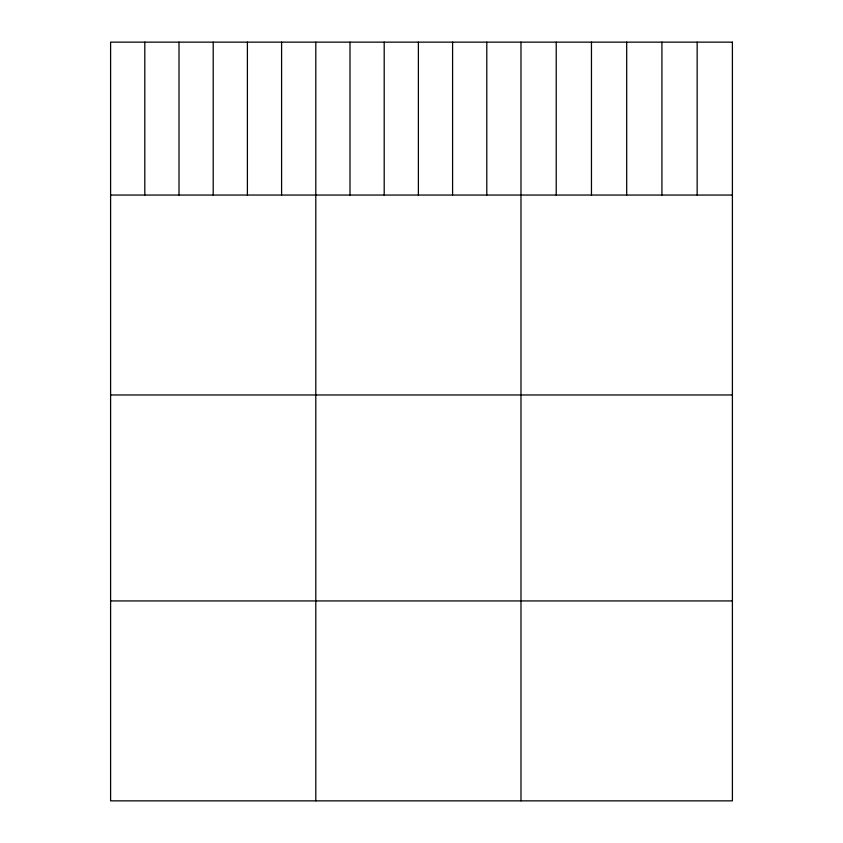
<?xml version="1.0" encoding="UTF-8"?>
<svg xmlns="http://www.w3.org/2000/svg" width="843" height="843" viewBox="0 0 843 843"><rect width="100%" height="100%" fill="white"/><g stroke="black" fill="none" stroke-linecap="round" stroke-linejoin="round"><path stroke-width="1.26" d="M110.602 195.049L732.398 195.049M110.602 394.967L732.398 394.967M110.602 600.933L732.398 600.933M697.161 42.15L697.161 195.049M661.924 42.15L661.924 195.049M626.686 42.15L626.686 195.049M591.459 42.15L591.459 195.049M556.222 42.15L556.222 195.049M520.985 42.15L520.985 800.85M486.79 42.15L486.79 195.049M452.586 42.15L452.586 195.049M418.391 42.15L418.391 195.049M384.197 42.15L384.197 195.049M349.993 42.15L349.993 195.049M315.798 42.15L315.798 800.85M281.594 42.15L281.594 195.049M247.399 42.15L247.399 195.049M213.205 42.15L213.205 195.049M179.001 42.15L179.001 195.049M144.806 42.15L144.806 195.049M732.398 42.15L110.602 42.15L110.602 800.85L732.398 800.85L732.398 42.15"/></g></svg>
